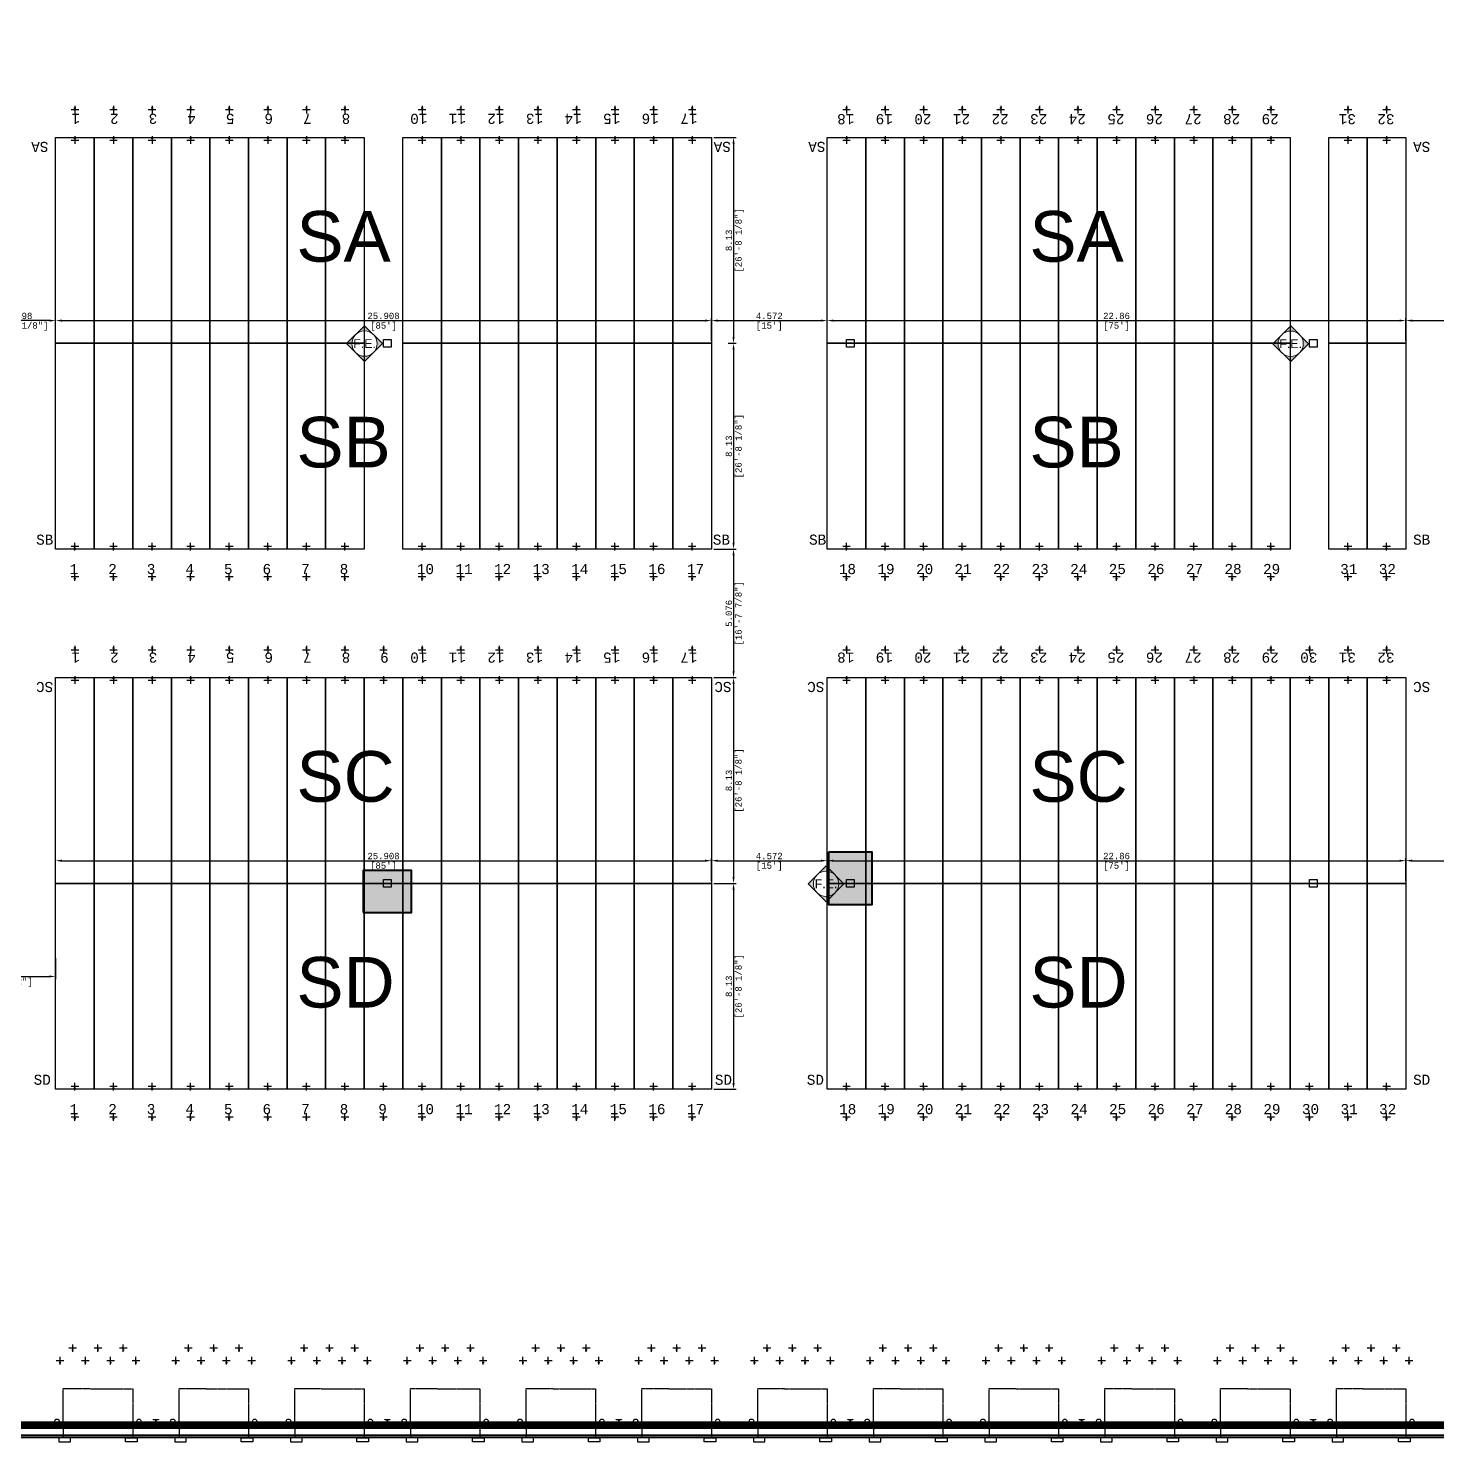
# Model space of a CAD drawing. Header units: inches. Extents: x -233729 to 737493, y -275239 to 196021.
# Drawn here: x 570363 to 626003, y -3026 to 52812 of the extents above; entities that cross this region are included whole.
import ezdxf
from ezdxf.enums import TextEntityAlignment as Align

# ---------------------------------------------------------------- set-up
doc = ezdxf.new("R2010")
doc.units = ezdxf.units.IN
doc.header["$MEASUREMENT"] = 0
doc.linetypes.add('DASHED', pattern=[0.75, 0.5, -0.25])
doc.linetypes.add('DASHED2', pattern=[9.525, 6.35, -3.175])
for name, color, linetype in [('_FL_AREAS', 92, 'Continuous'), ('_FL_NEW WH_WALLS', 1, 'Continuous'), ('Bin location transponder', 250, 'Continuous'), ('WF exist equipment', 6, 'Continuous'), ('WF_numbers', 6, 'Continuous')]:
    doc.layers.add(name, color=color, linetype=linetype)
for name, color, linetype, lineweight in [('PR-BLDG', 18, 'Continuous', 30), ('WF dimensions', 3, 'Continuous', 30), ('WF dimentions', 3, 'Continuous', 30), ('WF transponder', 3, 'Continuous', 30), ('WF_bay', 5, 'Continuous', 30), ('WF_sketch_stock_areas', 30, 'Continuous', 30), ('WF_text', 252, 'Continuous', 30)]:
    doc.layers.add(name, color=color, linetype=linetype, lineweight=lineweight)
doc.styles.add('ARIAL', font='arial.ttf')
doc.styles.add('WF_txt', font='consola.ttf')
doc.styles.add('WF_txt_notes', font='arial.ttf')
doc.dimstyles.new('DIM_50', dxfattribs={"dimscale": 50, "dimtxt": 5, "dimasz": 5, "dimexe": 2, "dimexo": 2, "dimgap": 1.1, "dimtad": 1, "dimtoh": 1, "dimdec": 3, "dimlfac": 0.001, "dimdsep": 46, "dimtxsty": 'WF_txt', "dimcen": 3, "dimclrd": 256, "dimclre": 256, "dimclrt": 7, "dimadec": 1, "dimazin": 0, "dimtfac": 1, "dimtdec": 3, "dimtmove": 0, "dimatfit": 3, "dimfxl": 10, "dimtolj": 1, "dimtzin": 0, "dimlwd": -1, "dimlwe": -1, "dimarcsym": 0})

# ---------------------------------------------------------------- blocks, each defined once
blk = doc.blocks.new('A$Cd2fab3cb')
at = {"layer": 'PR-BLDG', "const_width": 1}
blk.add_lwpolyline([(-568.84, -884.21), (-414.59, 67.22), (0, 0), (-154.28, -951.57), (-568.87, -884.36)], dxfattribs=at)
blk = doc.blocks.new('Safety Ballard')
at = {"color": 0}
blk.add_circle((0, 0), 82.5, dxfattribs=at)
blk = doc.blocks.new('A$C61e42c62')
at = {"layer": '_FL_NEW WH_WALLS'}
for p, q in [((9043.5, 2752.4), (3840.4, 2752.4)), ((5652, 2754.6), (5652, 2737.7)), ((5760, 2754.6), (5760, 2737.7)), ((5832, 2754.6), (5832, 2737.7)), ((5940, 2754.6), (5940, 2737.7)), ((6012, 2754.6), (6012, 2737.7)), ((6120, 2754.6), (6120, 2737.7)), ((6192, 2754.6), (6192, 2737.7)), ((6300, 2754.6), (6300, 2737.7)), ((6372, 2754.6), (6372, 2737.7)), ((6480, 2754.6), (6480, 2737.7)), ((6552, 2754.6), (6552, 2737.7)), ((6660, 2754.6), (6660, 2737.7)), ((6732, 2754.6), (6732, 2737.7)), ((6840, 2754.6), (6840, 2737.7)), ((6912, 2754.6), (6912, 2737.7)), ((7020, 2754.6), (7020, 2737.7)), ((7092, 2754.6), (7092, 2737.7)), ((7200, 2754.6), (7200, 2737.7)), ((7272, 2754.6), (7272, 2737.7)), ((7380, 2754.6), (7380, 2737.7)), ((7452, 2754.6), (7452, 2737.7)), ((7560, 2754.6), (7560, 2737.7)), ((7632, 2754.6), (7632, 2737.7)), ((7740, 2754.6), (7740, 2737.7)), ((9055.5, 2740.4), (3840.4, 2740.4)), ((9058.3, 2737.7), (3840.4, 2737.7))]:
    blk.add_line(p, q, dxfattribs=at)
for points in [[(6162, 4433.9), (6150, 4433.9), (6150, 4445.9), (6162, 4445.9)], [(6882, 4433.9), (6870, 4433.9), (6870, 4445.9), (6882, 4445.9)], [(7602, 4433.9), (7590, 4433.9), (7590, 4445.9), (7602, 4445.9)], [(6162, 3593.9), (6150, 3593.9), (6150, 3605.9), (6162, 3605.9)], [(6882, 3593.9), (6870, 3593.9), (6870, 3605.9), (6882, 3605.9)], [(7602, 3593.9), (7590, 3593.9), (7590, 3605.9), (7602, 3605.9)], [(5652, 2752.4), (5652, 2754.6), (5760, 2754.6), (5760, 2752.4)], [(5832, 2752.4), (5832, 2754.6), (5940, 2754.6), (5940, 2752.4)], [(6012, 2752.4), (6012, 2754.6), (6120, 2754.6), (6120, 2752.4)], [(6192, 2752.4), (6192, 2754.6), (6300, 2754.6), (6300, 2752.4)], [(6372, 2752.4), (6372, 2754.6), (6480, 2754.6), (6480, 2752.4)], [(6552, 2752.4), (6552, 2754.6), (6660, 2754.6), (6660, 2752.4)], [(6732, 2752.4), (6732, 2754.6), (6840, 2754.6), (6840, 2752.4)], [(6912, 2752.4), (6912, 2754.6), (7020, 2754.6), (7020, 2752.4)], [(7092, 2752.4), (7092, 2754.6), (7200, 2754.6), (7200, 2752.4)], [(7272, 2752.4), (7272, 2754.6), (7380, 2754.6), (7380, 2752.4)], [(7452, 2752.4), (7452, 2754.6), (7560, 2754.6), (7560, 2752.4)], [(7632, 2752.4), (7632, 2754.6), (7740, 2754.6), (7740, 2752.4)], [(5663.3, 2731.5), (5663.3, 2737.7), (5645.3, 2737.7), (5645.3, 2731.5)], [(5748.7, 2731.5), (5748.7, 2737.7), (5766.7, 2737.7), (5766.7, 2731.5)], [(5843.3, 2731.5), (5843.3, 2737.7), (5825.3, 2737.7), (5825.3, 2731.5)], [(5928.7, 2731.5), (5928.7, 2737.7), (5946.7, 2737.7), (5946.7, 2731.5)], [(6023.3, 2731.5), (6023.3, 2737.7), (6005.3, 2737.7), (6005.3, 2731.5)], [(6108.7, 2731.5), (6108.7, 2737.7), (6126.7, 2737.7), (6126.7, 2731.5)], [(6203.3, 2731.5), (6203.3, 2737.7), (6185.3, 2737.7), (6185.3, 2731.5)], [(6288.7, 2731.5), (6288.7, 2737.7), (6306.7, 2737.7), (6306.7, 2731.5)], [(6383.3, 2731.5), (6383.3, 2737.7), (6365.3, 2737.7), (6365.3, 2731.5)], [(6468.7, 2731.5), (6468.7, 2737.7), (6486.7, 2737.7), (6486.7, 2731.5)], [(6563.3, 2731.5), (6563.3, 2737.7), (6545.3, 2737.7), (6545.3, 2731.5)], [(6648.7, 2731.5), (6648.7, 2737.7), (6666.7, 2737.7), (6666.7, 2731.5)], [(6743.3, 2731.5), (6743.3, 2737.7), (6725.3, 2737.7), (6725.3, 2731.5)], [(6828.7, 2731.5), (6828.7, 2737.7), (6846.7, 2737.7), (6846.7, 2731.5)], [(6923.3, 2731.5), (6923.3, 2737.7), (6905.3, 2737.7), (6905.3, 2731.5)], [(7008.7, 2731.5), (7008.7, 2737.7), (7026.7, 2737.7), (7026.7, 2731.5)], [(7103.3, 2731.5), (7103.3, 2737.7), (7085.3, 2737.7), (7085.3, 2731.5)], [(7188.7, 2731.5), (7188.7, 2737.7), (7206.7, 2737.7), (7206.7, 2731.5)], [(7283.3, 2731.5), (7283.3, 2737.7), (7265.3, 2737.7), (7265.3, 2731.5)], [(7368.7, 2731.5), (7368.7, 2737.7), (7386.7, 2737.7), (7386.7, 2731.5)], [(7463.3, 2731.5), (7463.3, 2737.7), (7445.3, 2737.7), (7445.3, 2731.5)], [(7548.7, 2731.5), (7548.7, 2737.7), (7566.7, 2737.7), (7566.7, 2731.5)], [(7643.3, 2731.5), (7643.3, 2737.7), (7625.3, 2737.7), (7625.3, 2731.5)], [(7728.7, 2731.5), (7728.7, 2737.7), (7746.7, 2737.7), (7746.7, 2731.5)]]:
    blk.add_lwpolyline(points, close=True, dxfattribs=at)
at = {"layer": '_FL_NEW WH_WALLS', "linetype": 'DASHED2', "ltscale": 0.08, "flags": 128}
for points in [[(5652, 2754.6), (5652, 2814.1), (5760, 2814), (5760, 2754.6)], [(5832, 2754.6), (5832, 2814.1), (5940, 2814), (5940, 2754.6)], [(6012, 2754.6), (6012, 2814.1), (6120, 2814), (6120, 2754.6)], [(6192, 2754.6), (6192, 2814.1), (6300, 2814), (6300, 2754.6)], [(6372, 2754.6), (6372, 2814.1), (6480, 2814), (6480, 2754.6)], [(6552, 2754.6), (6552, 2814.1), (6660, 2814), (6660, 2754.6)], [(6732, 2754.6), (6732, 2814.1), (6840, 2814), (6840, 2754.6)], [(6912, 2754.6), (6912, 2814.1), (7020, 2814), (7020, 2754.6)], [(7092, 2754.6), (7092, 2814.1), (7200, 2814), (7200, 2754.6)], [(7272, 2754.6), (7272, 2814.1), (7380, 2814), (7380, 2754.6)], [(7452, 2754.6), (7452, 2814.1), (7560, 2814), (7560, 2754.6)], [(7632, 2754.6), (7632, 2814.1), (7740, 2814), (7740, 2754.6)]]:
    blk.add_lwpolyline(points, dxfattribs=at)
at = {"layer": '_FL_NEW WH_WALLS'}
for points in [[(5796, 2766.1), (5800, 2766.1), (5800, 2765.5), (5796.9, 2765.5, 0.414214), (5796.2, 2764.8), (5796.2, 2755.3, 0.414214), (5796.9, 2754.6), (5800, 2754.6), (5800, 2753.9), (5792, 2753.9), (5792, 2754.6), (5795.1, 2754.6, 0.414214), (5795.8, 2755.3), (5795.8, 2764.8, 0.414214), (5795.1, 2765.5), (5792, 2765.5), (5792, 2766.1), (5796, 2766.1)], [(6156, 2766.1), (6160, 2766.1), (6160, 2765.5), (6156.9, 2765.5, 0.414214), (6156.2, 2764.8), (6156.2, 2755.3, 0.414214), (6156.9, 2754.6), (6160, 2754.6), (6160, 2753.9), (6152, 2753.9), (6152, 2754.6), (6155.1, 2754.6, 0.414214), (6155.8, 2755.3), (6155.8, 2764.8, 0.414214), (6155.1, 2765.5), (6152, 2765.5), (6152, 2766.1), (6156, 2766.1)], [(6516, 2766.1), (6520, 2766.1), (6520, 2765.5), (6516.9, 2765.5, 0.414214), (6516.2, 2764.8), (6516.2, 2755.3, 0.414214), (6516.9, 2754.6), (6520, 2754.6), (6520, 2753.9), (6512, 2753.9), (6512, 2754.6), (6515.1, 2754.6, 0.414214), (6515.8, 2755.3), (6515.8, 2764.8, 0.414214), (6515.1, 2765.5), (6512, 2765.5), (6512, 2766.1), (6516, 2766.1)], [(6876, 2766.1), (6880, 2766.1), (6880, 2765.5), (6876.9, 2765.5, 0.414214), (6876.2, 2764.8), (6876.2, 2755.3, 0.414214), (6876.9, 2754.6), (6880, 2754.6), (6880, 2753.9), (6872, 2753.9), (6872, 2754.6), (6875.1, 2754.6, 0.414214), (6875.8, 2755.3), (6875.8, 2764.8, 0.414214), (6875.1, 2765.5), (6872, 2765.5), (6872, 2766.1), (6876, 2766.1)], [(7236, 2766.1), (7240, 2766.1), (7240, 2765.5), (7236.9, 2765.5, 0.414214), (7236.2, 2764.8), (7236.2, 2755.3, 0.414214), (7236.9, 2754.6), (7240, 2754.6), (7240, 2753.9), (7232, 2753.9), (7232, 2754.6), (7235.1, 2754.6, 0.414214), (7235.8, 2755.3), (7235.8, 2764.8, 0.414214), (7235.1, 2765.5), (7232, 2765.5), (7232, 2766.1), (7236, 2766.1)], [(7596, 2766.1), (7600, 2766.1), (7600, 2765.5), (7596.9, 2765.5, 0.414214), (7596.2, 2764.8), (7596.2, 2755.3, 0.414214), (7596.9, 2754.6), (7600, 2754.6), (7600, 2753.9), (7592, 2753.9), (7592, 2754.6), (7595.1, 2754.6, 0.414214), (7595.8, 2755.3), (7595.8, 2764.8, 0.414214), (7595.1, 2765.5), (7592, 2765.5), (7592, 2766.1), (7596, 2766.1)]]:
    blk.add_lwpolyline(points, format="xyb", dxfattribs=at)
at = {"layer": '_FL_NEW WH_WALLS', "xscale": 0.0393719999990367, "yscale": 0.0393719999990367, "zscale": 0.0393719999990367, "rotation": 269.8954760494097}
for p in [(5642.3, 2763.6), (5769.7, 2763.4), (5822.3, 2763.6), (5949.7, 2763.4), (6002.3, 2763.6), (6129.7, 2763.4), (6182.3, 2763.6), (6309.7, 2763.4), (6362.3, 2763.6), (6489.7, 2763.4), (6542.3, 2763.6), (6669.7, 2763.4), (6722.3, 2763.6), (6849.7, 2763.4), (6902.3, 2763.6), (7029.7, 2763.4), (7082.3, 2763.6), (7209.7, 2763.4), (7262.3, 2763.6), (7389.7, 2763.4), (7442.3, 2763.6), (7569.7, 2763.4), (7622.3, 2763.6), (7749.7, 2763.4)]:
    blk.add_blockref('Safety Ballard', p, dxfattribs=at)
blk = doc.blocks.new('Bin location transponder')
at = {"layer": 'Bin location transponder', "color": 3, "lineweight": 30}
for p, q in [((-600, 0), (600, 0)), ((-150, 300), (150, 300)), ((0, 600), (0, -600))]:
    blk.add_line(p, q, dxfattribs=at)
blk = doc.blocks.new('WF load-unload transponder setup')
at = {"layer": 'WF transponder', "xscale": 0.25, "yscale": 0.25, "zscale": 0.25, "rotation": 180}
for p in [(500, 500), (1500, 500), (2500, 500), (0, 0), (1000, 0), (2000, 0), (3000, 0)]:
    blk.add_blockref('Bin location transponder', p, dxfattribs=at)
blk = doc.blocks.new('*D522')
at = {"layer": 'WF dimensions', "transparency": 16777216}
for p, q in [((566884, 16082), (566884, 15254)), ((571443, 16082), (571443, 15254)), ((567134, 15354), (571193, 15354))]:
    blk.add_line(p, q, dxfattribs=at)
for points in [[(567134, 15396), (567134, 15313), (566884, 15354)], [(571193, 15396), (571193, 15313), (571443, 15354)]]:
    blk.add_solid(points, dxfattribs=at)
at = {"layer": 'WF dimensions', "color": 7, "transparency": 16777216, "char_height": 250, "attachment_point": 5, "style": 'WF_txt'}
for s, insert in [('\\A1;4.559', (569164, 15538)), ('\\A1;[14\'-11 1/2"]', (569164, 15122))]:
    blk.add_mtext(s, dxfattribs=dict(at, insert=insert))
blk = doc.blocks.new('WF staging bay')
at = {"layer": 'WF_bay'}
blk.add_lwpolyline([(0, 8130), (1524, 8130), (1524, 0), (0, 0)], close=True, dxfattribs=at)
at = {"layer": 'WF transponder', "xscale": 0.25, "yscale": 0.25, "zscale": 0.25, "rotation": 180.0000000062352}
for p in [(762, 100), (762, -1100)]:
    blk.add_blockref('Bin location transponder', p, dxfattribs=at)
blk = doc.blocks.new('*D482')
at = {"layer": 'WF dimentions', "transparency": 16777216}
for p, q in [((597451, 48498), (598325, 48498)), ((598225, 48248), (598225, 40618)), ((598006, 40368), (598325, 40368))]:
    blk.add_line(p, q, dxfattribs=at)
for points in [[(598183, 48248), (598267, 48248), (598225, 48498)], [(598183, 40618), (598267, 40618), (598225, 40368)]]:
    blk.add_solid(points, dxfattribs=at)
at = {"layer": 'WF dimentions', "color": 7, "transparency": 16777216, "char_height": 250, "attachment_point": 5, "rotation": 90, "style": 'WF_txt'}
for s, insert in [('\\A1;[26\'-8 1/8"]', (598458, 44433)), ('\\A1;8.13', (598042, 44433))]:
    blk.add_mtext(s, dxfattribs=dict(at, insert=insert))
blk = doc.blocks.new('*D483')
at = {"layer": 'WF dimentions', "transparency": 16777216}
for p, q in [((598006, 40368), (598325, 40368)), ((598225, 40118), (598225, 32488)), ((597451, 32238), (598325, 32238))]:
    blk.add_line(p, q, dxfattribs=at)
for points in [[(598183, 40118), (598267, 40118), (598225, 40368)], [(598183, 32488), (598267, 32488), (598225, 32238)]]:
    blk.add_solid(points, dxfattribs=at)
at = {"layer": 'WF dimentions', "color": 7, "transparency": 16777216, "char_height": 250, "attachment_point": 5, "rotation": 90, "style": 'WF_txt'}
for s, insert in [('\\A1;[26\'-8 1/8"]', (598458, 36303)), ('\\A1;8.13', (598042, 36303))]:
    blk.add_mtext(s, dxfattribs=dict(at, insert=insert))
blk = doc.blocks.new('*D526')
at = {"layer": 'WF dimentions', "transparency": 16777216}
for p, q in [((624783, 40468), (624783, 41364)), ((629355, 40468), (629355, 41364)), ((625033, 41264), (629105, 41264))]:
    blk.add_line(p, q, dxfattribs=at)
for points in [[(625033, 41306), (625033, 41222), (624783, 41264)], [(629105, 41306), (629105, 41222), (629355, 41264)]]:
    blk.add_solid(points, dxfattribs=at)
at = {"layer": 'WF dimentions', "color": 7, "transparency": 16777216, "char_height": 250, "attachment_point": 5, "style": 'WF_txt'}
for s, insert in [('\\A1;4.572', (627069, 41447)), ("\\A1;[15']", (627069, 41031))]:
    blk.add_mtext(s, dxfattribs=dict(at, insert=insert))
blk = doc.blocks.new('*D527')
at = {"layer": 'WF dimentions', "transparency": 16777216}
for p, q in [((601923, 40468), (601923, 41364)), ((624783, 40468), (624783, 41364)), ((602173, 41264), (624533, 41264))]:
    blk.add_line(p, q, dxfattribs=at)
for points in [[(602173, 41306), (602173, 41222), (601923, 41264)], [(624533, 41306), (624533, 41222), (624783, 41264)]]:
    blk.add_solid(points, dxfattribs=at)
at = {"layer": 'WF dimentions', "color": 7, "transparency": 16777216, "char_height": 250, "attachment_point": 5, "style": 'WF_txt'}
for s, insert in [('\\A1;22.86', (613353, 41447)), ("\\A1;[75']", (613353, 41031))]:
    blk.add_mtext(s, dxfattribs=dict(at, insert=insert))
blk = doc.blocks.new('*D528')
at = {"layer": 'WF dimentions', "transparency": 16777216}
for p, q in [((571443, 40468), (571443, 41364)), ((597351, 40468), (597351, 41364)), ((571693, 41264), (597101, 41264))]:
    blk.add_line(p, q, dxfattribs=at)
for points in [[(571693, 41306), (571693, 41222), (571443, 41264)], [(597101, 41306), (597101, 41222), (597351, 41264)]]:
    blk.add_solid(points, dxfattribs=at)
at = {"layer": 'WF dimentions', "color": 7, "transparency": 16777216, "char_height": 250, "attachment_point": 5, "style": 'WF_txt'}
for s, insert in [('\\A1;25.908', (584397, 41447)), ("\\A1;[85']", (584397, 41031))]:
    blk.add_mtext(s, dxfattribs=dict(at, insert=insert))
blk = doc.blocks.new('*D529')
at = {"layer": 'WF dimentions', "transparency": 16777216}
for p, q in [((597351, 40468), (597351, 41364)), ((601923, 40468), (601923, 41364)), ((597601, 41264), (601673, 41264))]:
    blk.add_line(p, q, dxfattribs=at)
for points in [[(597601, 41306), (597601, 41222), (597351, 41264)], [(601673, 41306), (601673, 41222), (601923, 41264)]]:
    blk.add_solid(points, dxfattribs=at)
at = {"layer": 'WF dimentions', "color": 7, "transparency": 16777216, "char_height": 250, "attachment_point": 5, "style": 'WF_txt'}
for s, insert in [('\\A1;4.572', (599637, 41447)), ("\\A1;[15']", (599637, 41031))]:
    blk.add_mtext(s, dxfattribs=dict(at, insert=insert))
blk = doc.blocks.new('*D530')
at = {"layer": 'WF dimentions', "transparency": 16777216}
for p, q in [((597451, 32238), (598325, 32238)), ((598225, 31988), (598225, 27412)), ((597451, 27162), (598325, 27162))]:
    blk.add_line(p, q, dxfattribs=at)
for points in [[(598183, 31988), (598267, 31988), (598225, 32238)], [(598183, 27412), (598267, 27412), (598225, 27162)]]:
    blk.add_solid(points, dxfattribs=at)
at = {"layer": 'WF dimentions', "color": 7, "transparency": 16777216, "char_height": 250, "attachment_point": 5, "rotation": 90, "style": 'WF_txt'}
for s, insert in [('\\A1;[16\'-7 7/8"]', (598458, 29700)), ('\\A1;5.076', (598042, 29700))]:
    blk.add_mtext(s, dxfattribs=dict(at, insert=insert))
blk = doc.blocks.new('*D531')
at = {"layer": 'WF dimentions', "transparency": 16777216}
for p, q in [((597451, 27162), (598325, 27162)), ((598225, 26912), (598225, 19282)), ((597451, 19032), (598325, 19032))]:
    blk.add_line(p, q, dxfattribs=at)
for points in [[(598183, 26912), (598267, 26912), (598225, 27162)], [(598183, 19282), (598267, 19282), (598225, 19032)]]:
    blk.add_solid(points, dxfattribs=at)
at = {"layer": 'WF dimentions', "color": 7, "transparency": 16777216, "char_height": 250, "attachment_point": 5, "rotation": 90, "style": 'WF_txt'}
for s, insert in [('\\A1;[26\'-8 1/8"]', (598458, 23097)), ('\\A1;8.13', (598042, 23097))]:
    blk.add_mtext(s, dxfattribs=dict(at, insert=insert))
blk = doc.blocks.new('*D532')
at = {"layer": 'WF dimentions', "transparency": 16777216}
for p, q in [((597451, 19032), (598325, 19032)), ((598225, 18782), (598225, 11152)), ((597451, 10902), (598325, 10902))]:
    blk.add_line(p, q, dxfattribs=at)
for points in [[(598183, 18782), (598267, 18782), (598225, 19032)], [(598183, 11152), (598267, 11152), (598225, 10902)]]:
    blk.add_solid(points, dxfattribs=at)
at = {"layer": 'WF dimentions', "color": 7, "transparency": 16777216, "char_height": 250, "attachment_point": 5, "rotation": 90, "style": 'WF_txt'}
for s, insert in [('\\A1;[26\'-8 1/8"]', (598458, 14967)), ('\\A1;8.13', (598042, 14967))]:
    blk.add_mtext(s, dxfattribs=dict(at, insert=insert))
blk = doc.blocks.new('*D484')
at = {"layer": 'WF dimentions', "transparency": 16777216}
for p, q in [((624783, 19132), (624783, 20028)), ((625033, 19928), (629105, 19928)), ((629355, 19132), (629355, 20028))]:
    blk.add_line(p, q, dxfattribs=at)
for points in [[(625033, 19970), (625033, 19886), (624783, 19928)], [(629105, 19970), (629105, 19886), (629355, 19928)]]:
    blk.add_solid(points, dxfattribs=at)
at = {"layer": 'WF dimentions', "color": 7, "transparency": 16777216, "char_height": 250, "attachment_point": 5, "style": 'WF_txt'}
for s, insert in [('\\A1;4.572', (627069, 20111)), ("\\A1;[15']", (627069, 19695))]:
    blk.add_mtext(s, dxfattribs=dict(at, insert=insert))
blk = doc.blocks.new('*D486')
at = {"layer": 'WF dimentions', "transparency": 16777216}
for p, q in [((601923, 19132), (601923, 20028)), ((602173, 19928), (624533, 19928)), ((624783, 19132), (624783, 20028))]:
    blk.add_line(p, q, dxfattribs=at)
for points in [[(602173, 19970), (602173, 19886), (601923, 19928)], [(624533, 19970), (624533, 19886), (624783, 19928)]]:
    blk.add_solid(points, dxfattribs=at)
at = {"layer": 'WF dimentions', "color": 7, "transparency": 16777216, "char_height": 250, "attachment_point": 5, "style": 'WF_txt'}
for s, insert in [('\\A1;22.86', (613353, 20111)), ("\\A1;[75']", (613353, 19695))]:
    blk.add_mtext(s, dxfattribs=dict(at, insert=insert))
blk = doc.blocks.new('*D487')
at = {"layer": 'WF dimentions', "transparency": 16777216}
for p, q in [((571443, 19132), (571443, 20028)), ((571693, 19928), (597101, 19928)), ((597351, 19132), (597351, 20028))]:
    blk.add_line(p, q, dxfattribs=at)
for points in [[(571693, 19970), (571693, 19886), (571443, 19928)], [(597101, 19970), (597101, 19886), (597351, 19928)]]:
    blk.add_solid(points, dxfattribs=at)
at = {"layer": 'WF dimentions', "color": 7, "transparency": 16777216, "char_height": 250, "attachment_point": 5, "style": 'WF_txt'}
for s, insert in [('\\A1;25.908', (584397, 20111)), ("\\A1;[85']", (584397, 19695))]:
    blk.add_mtext(s, dxfattribs=dict(at, insert=insert))
blk = doc.blocks.new('*D488')
at = {"layer": 'WF dimentions', "transparency": 16777216}
for p, q in [((597351, 19132), (597351, 20028)), ((597601, 19928), (601673, 19928)), ((601923, 19132), (601923, 20028))]:
    blk.add_line(p, q, dxfattribs=at)
for points in [[(597601, 19970), (597601, 19886), (597351, 19928)], [(601673, 19970), (601673, 19886), (601923, 19928)]]:
    blk.add_solid(points, dxfattribs=at)
at = {"layer": 'WF dimentions', "color": 7, "transparency": 16777216, "char_height": 250, "attachment_point": 5, "style": 'WF_txt'}
for s, insert in [('\\A1;4.572', (599637, 20111)), ("\\A1;[15']", (599637, 19695))]:
    blk.add_mtext(s, dxfattribs=dict(at, insert=insert))
blk = doc.blocks.new('*D533')
at = {"layer": 'WF dimentions', "transparency": 16777216}
for p, q in [((568546, 40468), (568546, 41364)), ((571443, 40468), (571443, 41364)), ((571193, 41264), (568796, 41264))]:
    blk.add_line(p, q, dxfattribs=at)
for points in [[(568796, 41306), (568796, 41222), (568546, 41264)], [(571193, 41306), (571193, 41222), (571443, 41264)]]:
    blk.add_solid(points, dxfattribs=at)
at = {"layer": 'WF dimentions', "color": 7, "transparency": 16777216, "char_height": 250, "attachment_point": 5, "style": 'WF_txt'}
for s, insert in [('\\A1;2.898', (569995, 41447)), ('\\A1;[9\'-6 1/8"]', (569995, 41031))]:
    blk.add_mtext(s, dxfattribs=dict(at, insert=insert))
blk = doc.blocks.new('F.E.')
at = {"layer": 'WF dimensions', "transparency": 33554687}
h = blk.add_hatch(color=7, dxfattribs=at)
h.dxf.hatch_style = 1
h.paths.add_polyline_path([(1153007, 1003176), (1152654, 1003529, -0.198912), (1152800, 1003176, -0.198912), (1152654, 1002822)])
h.paths.add_polyline_path([(1152300, 1003883), (1151947, 1003529, -0.414214), (1152654, 1003529)])
h.paths.add_polyline_path([(1151800, 1003176, -0.198912), (1151947, 1003529), (1151593, 1003176), (1151947, 1002822, -0.198912)])
h.paths.add_polyline_path([(1152654, 1002822, -0.414214), (1151947, 1002822), (1152300, 1002468)])
at = {"layer": 'WF dimensions', "color": 7, "lineweight": 5}
blk.add_lwpolyline([(1152300, 1002468), (1153007, 1003176), (1152300, 1003883), (1151593, 1003176)], close=True, dxfattribs=at)
blk.add_circle((1152300, 1003176), 500, dxfattribs=at)
at = {"layer": 'WF dimensions', "color": 7, "style": 'ARIAL'}
blk.add_text('F.E.', height=350, dxfattribs=at).set_placement((1152300, 1003176), align=Align.MIDDLE_CENTER)

msp = doc.modelspace()

# ---------------------------------------------------------------- hatches: boundary and pattern name
at = {"layer": 'WF exist equipment', "transparency": 33554559}
h = msp.add_hatch(dxfattribs=at)
h.set_pattern_fill('ANSI31', color=256, angle=-80.834269102)
h.set_pattern_definition([(45, (-745419.79223, -853576.68862), (-0.088388347648, 0.088388347648), [])])
h.paths.add_polyline_path([(601985.7374, 20279.60105), (603685.7374, 20279.60105), (603685.7374, 18179.60105), (601985.7374, 18179.60105)])
h = msp.add_hatch(dxfattribs=at)
h.set_pattern_fill('ANSI31', color=256, angle=-80.834269102)
h.set_pattern_definition([(45, (-595739.16175, -951985.56904), (-0.088388347648, 0.088388347648), [])])
h.paths.add_polyline_path([(583597.7374, 17884.40105), (585497.7374, 17884.40105), (585497.7374, 19534.40105), (583597.7374, 19534.40105)])

# ---------------------------------------------------------------- linework, layer by layer
at = {"layer": '_FL_AREAS', "elevation": -162219.4368}
msp.add_lwpolyline([(364480.62469, -2754.06185), (658427.72924, -2754.06185), (658427.72924, 126712.79719), (364480.62469, 126712.79719)], close=True, dxfattribs=at)
at = {"layer": 'WF exist equipment', "lineweight": 40, "elevation": -162219.4368}
for points in [[(601985.7374, 20279.60105), (603685.7374, 20279.60105), (603685.7374, 18179.60105), (601985.7374, 18179.60105)], [(583597.7374, 17884.40105), (585497.7374, 17884.40105), (585497.7374, 19534.40105), (583597.7374, 19534.40105)]]:
    msp.add_lwpolyline(points, close=True, dxfattribs=at)

# ---------------------------------------------------------------- block references
at = {"layer": '_FL_NEW WH_WALLS', "color": 0, "xscale": 304.799999999516, "yscale": 304.799999999516, "zscale": 304.799999999516, "rotation": 279.2093042914935}
msp.add_blockref('A$Cd2fab3cb', (657699.67072, -2373.84916, -162219.4368), dxfattribs=at)
at = {"layer": '_FL_NEW WH_WALLS', "color": 0, "xscale": 25.39999999990112, "yscale": 25.39999999990112, "zscale": 25.39999999990112}
msp.add_blockref('A$C61e42c62', (428185.33739, -72406.61113, -162219.4368), dxfattribs=at)
at = {"layer": 'WF dimensions'}
for p in [(-568653.15397, -962821.069), (-532066.75367, -962825.42414, 162219.4368), (-550420.83239, -984159.55425, 162219.4368)]:
    msp.add_blockref('F.E.', p, dxfattribs=at)
at = {"layer": 'WF_sketch_stock_areas'}
for p, rotation in [((572967.37975, 48498.00105), 179.9999999996004), ((574491.37975, 48498.00105), 179.9999999996004), ((576015.37975, 48498.00105), 179.9999999996004), ((577539.37975, 48498.00105), 179.9999999996004), ((579063.37975, 48498.00105), 179.9999999996004), ((580587.37974, 48498.00105), 179.9999999996004), ((582111.37974, 48498.00105), 179.9999999996004), ((583635.37974, 48498.00105), 179.9999999996004), ((586683.37974, 48498.00105), 179.9999999996004), ((588207.37974, 48498.00105), 179.9999999996004), ((589731.37974, 48498.00105), 179.9999999996004), ((591255.37974, 48498.00105), 179.9999999996004), ((592779.37974, 48498.00105), 179.9999999996004), ((594303.37974, 48498.00105), 179.9999999996004), ((595827.37974, 48498.00105), 179.9999999996004), ((597351.37974, 48498.00105), 179.9999999998077), ((603447.37974, 48498.00105), 179.9999999998077), ((604971.37974, 48498.00105), 179.9999999998077), ((606495.37974, 48498.00105), 179.9999999998077), ((608019.37974, 48498.00105), 179.9999999998077), ((609543.37974, 48498.00105), 179.9999999998077), ((611067.37974, 48498.00105), 179.9999999998077), ((612591.37974, 48498.00105), 179.9999999998077), ((614115.37974, 48498.00105), 179.9999999998077), ((615639.37973, 48498.00105), 179.9999999998077), ((617163.37973, 48498.00105), 179.9999999998077), ((618687.37973, 48498.00105), 179.9999999998077), ((620211.37973, 48498.00105), 179.9999999998077), ((623259.37973, 48498.00105), 179.9999999998077), ((624783.37973, 48498.00105), 179.9999999998077), ((572967.37975, 27162.00105), 179.9999999998456), ((574491.37975, 27162.00105), 179.9999999998456), ((576015.37975, 27162.00105), 179.9999999998456), ((577539.37975, 27162.00105), 179.9999999998456), ((579063.37975, 27162.00105), 179.9999999998456), ((580587.37975, 27162.00105), 179.9999999998456), ((582111.37974, 27162.00105), 179.9999999998456), ((583635.37974, 27162.00105), 179.9999999998456), ((585159.37974, 27162.00105), 179.9999999998456), ((586683.37974, 27162.00105), 179.9999999998456), ((588207.37974, 27162.00105), 179.9999999998456), ((589731.37974, 27162.00105), 179.9999999998456), ((591255.37974, 27162.00105), 179.9999999998456), ((592779.37974, 27162.00105), 179.9999999998456), ((594303.37974, 27162.00105), 179.9999999998456), ((595827.37974, 27162.00105), 179.9999999998456), ((597351.37974, 27162.00105), 180.00000000052), ((603447.37974, 27162.00105), 180.00000000052), ((604971.37974, 27162.00105), 180.00000000052), ((606495.37974, 27162.00105), 180.00000000052), ((608019.37974, 27162.00105), 180.00000000052), ((609543.37974, 27162.00105), 180.00000000052), ((611067.37974, 27162.00105), 180.00000000052), ((612591.37974, 27162.00105), 180.00000000052), ((614115.37974, 27162.00105), 180.00000000052), ((615639.37974, 27162.00105), 180.00000000052), ((617163.37974, 27162.00105), 180.00000000052), ((618687.37973, 27162.00105), 180.00000000052), ((620211.37973, 27162.00105), 180.00000000052), ((621735.37973, 27162.00105), 180.00000000052), ((623259.37973, 27162.00105), 180.00000000052), ((624783.37973, 27162.00105), 180.00000000052)]:
    msp.add_blockref('WF staging bay', p, dxfattribs=dict(at, rotation=rotation))
for name, p in [('WF staging bay', (571443.37975, 32238.00105)), ('WF staging bay', (572967.37975, 32238.00105)), ('WF staging bay', (574491.37975, 32238.00105)), ('WF staging bay', (576015.37975, 32238.00105)), ('WF staging bay', (577539.37975, 32238.00105)), ('WF staging bay', (579063.37974, 32238.00105)), ('WF staging bay', (580587.37974, 32238.00105)), ('WF staging bay', (582111.37974, 32238.00105)), ('WF staging bay', (585159.37974, 32238.00105)), ('WF staging bay', (586683.37974, 32238.00105)), ('WF staging bay', (588207.37974, 32238.00105)), ('WF staging bay', (589731.37974, 32238.00105)), ('WF staging bay', (591255.37974, 32238.00105)), ('WF staging bay', (592779.37974, 32238.00105)), ('WF staging bay', (594303.37974, 32238.00105)), ('WF staging bay', (595827.37974, 32238.00105)), ('WF staging bay', (601923.37974, 32238.00105)), ('WF staging bay', (603447.37974, 32238.00105)), ('WF staging bay', (604971.37974, 32238.00105)), ('WF staging bay', (606495.37974, 32238.00105)), ('WF staging bay', (608019.37974, 32238.00105)), ('WF staging bay', (609543.37974, 32238.00105)), ('WF staging bay', (611067.37974, 32238.00105)), ('WF staging bay', (612591.37974, 32238.00105)), ('WF staging bay', (614115.37974, 32238.00105)), ('WF staging bay', (615639.37973, 32238.00105)), ('WF staging bay', (617163.37973, 32238.00105)), ('WF staging bay', (618687.37973, 32238.00105)), ('WF staging bay', (621735.37973, 32238.00105)), ('WF staging bay', (623259.37973, 32238.00105)), ('WF staging bay', (571443.37975, 10902.00105)), ('WF staging bay', (572967.37975, 10902.00105)), ('WF staging bay', (574491.37975, 10902.00105)), ('WF staging bay', (576015.37975, 10902.00105)), ('WF staging bay', (577539.37975, 10902.00105)), ('WF staging bay', (579063.37975, 10902.00105)), ('WF staging bay', (580587.37975, 10902.00105)), ('WF staging bay', (582111.37974, 10902.00105)), ('WF staging bay', (583635.37974, 10902.00105)), ('WF staging bay', (585159.37974, 10902.00105)), ('WF staging bay', (586683.37974, 10902.00105)), ('WF staging bay', (588207.37974, 10902.00105)), ('WF staging bay', (589731.37974, 10902.00105)), ('WF staging bay', (591255.37974, 10902.00105)), ('WF staging bay', (592779.37974, 10902.00105)), ('WF staging bay', (594303.37974, 10902.00105)), ('WF staging bay', (595827.37974, 10902.00105)), ('WF staging bay', (601923.37974, 10902.00105)), ('WF staging bay', (603447.37974, 10902.00105)), ('WF staging bay', (604971.37974, 10902.00105)), ('WF staging bay', (606495.37974, 10902.00105)), ('WF staging bay', (608019.37974, 10902.00105)), ('WF staging bay', (609543.37974, 10902.00105)), ('WF staging bay', (611067.37974, 10902.00105)), ('WF staging bay', (612591.37974, 10902.00105)), ('WF staging bay', (614115.37974, 10902.00105)), ('WF staging bay', (615639.37974, 10902.00105)), ('WF staging bay', (617163.37973, 10902.00105)), ('WF staging bay', (618687.37973, 10902.00105)), ('WF staging bay', (620211.37973, 10902.00105)), ('WF staging bay', (621735.37973, 10902.00105)), ('WF staging bay', (623259.37973, 10902.00105)), ('WF load-unload transponder setup', (571617.73736, 171.86255, -162219.4368)), ('WF load-unload transponder setup', (576189.7374, 171.86255, -162219.4368)), ('WF load-unload transponder setup', (580761.7374, 171.86255, -162219.4368)), ('WF load-unload transponder setup', (585333.73736, 171.86255, -162219.4368)), ('WF load-unload transponder setup', (589905.73736, 171.86255, -162219.4368)), ('WF load-unload transponder setup', (594477.7374, 171.86255, -162219.4368)), ('WF load-unload transponder setup', (599049.7374, 171.86255, -162219.4368)), ('WF load-unload transponder setup', (603621.73736, 171.86255, -162219.4368)), ('WF load-unload transponder setup', (608193.73736, 171.86255, -162219.4368)), ('WF load-unload transponder setup', (612765.7374, 171.86255, -162219.4368)), ('WF load-unload transponder setup', (617337.7374, 171.86255, -162219.4368)), ('WF load-unload transponder setup', (621909.73736, 171.86255, -162219.4368))]:
    msp.add_blockref(name, p, dxfattribs=at)

# ---------------------------------------------------------------- texts
at = {"layer": 'WF_numbers', "linetype": 'DASHED', "char_height": 400, "style": 'WF_txt'}
for s, insert, attachment_point, rotation in [('1', (572412.69919, 49035.30393), 1, 180), ('2', (573936.69919, 49035.30393), 1, 180), ('3', (575460.69919, 49035.30393), 1, 180), ('4', (576984.69919, 49035.30393), 1, 180), ('5', (578508.69919, 49035.30393), 1, 180), ('6', (580032.69919, 49035.30393), 1, 180), ('7', (581556.69919, 49035.30393), 1, 180), ('8', (583080.69919, 49035.30393), 1, 180), ('10', (586128.69919, 49035.30393), 1, 180), ('11', (587652.69919, 49035.30393), 1, 180), ('12', (589176.69919, 49035.30393), 1, 180), ('13', (590700.69918, 49035.30393), 1, 180), ('14', (592224.69918, 49035.30393), 1, 180), ('15', (593748.69918, 49035.30393), 1, 180), ('16', (595272.69918, 49035.30393), 1, 180), ('17', (596796.69917, 49035.30393), 1, 180), ('18', (602994.35535, 49020.07097), 1, 180), ('19', (604518.35535, 49020.07097), 1, 180), ('20', (606042.35535, 49020.07097), 1, 180), ('21', (607571.7454, 49020.07097), 1, 180), ('22', (609095.7454, 49020.07097), 1, 180), ('23', (610619.7454, 49020.07097), 1, 180), ('24', (612143.7454, 49020.07097), 1, 180), ('25', (613667.7454, 49020.07097), 1, 180), ('26', (615191.74539, 49020.07097), 1, 180), ('27', (616715.74539, 49020.07097), 1, 180), ('28', (618239.74539, 49020.07097), 1, 180), ('29', (619763.74539, 49020.07097), 1, 180), ('31', (622811.74539, 49020.07097), 1, 180), ('32', (624335.74539, 49020.07097), 1, 180), ('SA', (571157.43824, 47925.53004, -162219.4368), 1, 180), ('SA', (598117.13752, 47925.53004, -162219.4368), 1, 180), ('SA', (601175.96648, 47925.53004, -162219.4368), 3, 179.999999999), ('SA', (625069.32124, 47925.53004, -162219.4368), 3, 179.999999999), ('1', (572412.69919, 27749.92682), 1, 180), ('2', (573936.69919, 27749.92682), 1, 180), ('3', (575460.69919, 27749.92682), 1, 180), ('4', (576984.69919, 27749.92682), 1, 180), ('5', (578508.69919, 27749.92682), 1, 180), ('6', (580032.69919, 27749.92682), 1, 180), ('7', (581556.69919, 27749.92682), 1, 180), ('8', (583080.69919, 27749.92682), 1, 180), ('9', (584604.69919, 27749.92682), 1, 180), ('10', (586128.69919, 27749.92682), 1, 180), ('11', (587652.69919, 27749.92682), 1, 180), ('12', (589176.69919, 27749.92682), 1, 180), ('13', (590700.69918, 27749.92682), 1, 180), ('14', (592224.69918, 27749.92682), 1, 180), ('15', (593748.69918, 27749.92682), 1, 180), ('16', (595272.69918, 27749.92682), 1, 180), ('17', (596796.69917, 27749.92682), 1, 180), ('18', (602994.35535, 27749.92682), 1, 180), ('19', (604518.35535, 27749.92682), 1, 180), ('20', (606042.35535, 27749.92682), 1, 180), ('21', (607571.7454, 27749.92682), 1, 180), ('22', (609095.7454, 27749.92682), 1, 180), ('23', (610619.7454, 27749.92682), 1, 180), ('24', (612143.7454, 27749.92682), 1, 180), ('25', (613667.7454, 27749.92682), 1, 180), ('26', (615191.74539, 27749.92682), 1, 180), ('27', (616715.74539, 27749.92682), 1, 180), ('28', (618239.74539, 27749.92682), 1, 180), ('29', (619763.74539, 27749.92682), 1, 180), ('30', (621287.74539, 27749.92682), 1, 180), ('31', (622811.74539, 27749.92682), 1, 180), ('32', (624335.74539, 27749.92682), 1, 180), ('SC', (571347.81213, 26589.53004, -162219.4368), 1, 180), ('SC', (597466.80838, 26589.53004, -162219.4368), 3, 179.999999999), ('SC', (601811.02931, 26589.53004, -162219.4368), 1, 180), ('SC', (625069.32124, 26589.53004, -162219.4368), 3, 179.999999999)]:
    msp.add_mtext_dynamic_manual_height_columns(s, width=423.5307578, gutter_width=2117.65379, heights=[0], dxfattribs=dict(at, insert=insert, attachment_point=attachment_point, rotation=rotation))
for s, insert, attachment_point in [('SB', (571352.70212, 32810.47207, -162219.4368), 3), ('SB', (598083.30514, 32810.47207, -162219.4368), 3), ('SB', (601208.88448, 32810.47207, -162219.4368), 1), ('SB', (625069.32124, 32810.47207, -162219.4368), 1), ('1', (571998.05998, 31650.07533), 1), ('2', (573522.05998, 31650.07533), 1), ('3', (575046.05998, 31650.07533), 1), ('4', (576570.05998, 31650.07533), 1), ('5', (578094.05998, 31650.07533), 1), ('6', (579618.05998, 31650.07533), 1), ('7', (581142.05998, 31650.07533), 1), ('8', (582666.05998, 31650.07533), 1), ('10', (585714.05997, 31650.07533), 1), ('11', (587238.05997, 31650.07533), 1), ('12', (588762.05997, 31650.07533), 1), ('13', (590286.05997, 31650.07533), 1), ('14', (591810.05997, 31650.07533), 1), ('15', (593334.05997, 31650.07533), 1), ('16', (594858.05997, 31650.07533), 1), ('17', (596382.05996, 31650.07533), 1), ('18', (602384.51403, 31650.07533), 1), ('19', (603908.51403, 31650.07533), 1), ('20', (605432.51402, 31650.07533), 1), ('21', (606949.73873, 31650.07533), 1), ('22', (608473.73873, 31650.07533), 1), ('23', (609997.73873, 31650.07533), 1), ('24', (611521.73873, 31650.07533), 1), ('25', (613045.73873, 31650.07533), 1), ('26', (614569.73873, 31650.07533), 1), ('27', (616093.73873, 31650.07533), 1), ('28', (617617.73873, 31650.07533), 1), ('29', (619141.73873, 31650.07533), 1), ('31', (622189.73872, 31650.07533), 1), ('32', (623713.73872, 31650.07533), 1), ('SD', (571255.49863, 11474.47207, -162219.4368), 3), ('SD', (597486.4081, 11474.47207, -162219.4368), 1), ('SD', (601795.80275, 11474.47207, -162219.4368), 3), ('SD', (625069.32124, 11474.47207, -162219.4368), 1), ('1', (571998.05998, 10314.07533), 1), ('2', (573522.05998, 10314.07533), 1), ('3', (575046.05998, 10314.07533), 1), ('4', (576570.05998, 10314.07533), 1), ('5', (578094.05998, 10314.07533), 1), ('6', (579618.05998, 10314.07533), 1), ('7', (581142.05998, 10314.07533), 1), ('8', (582666.05998, 10314.07533), 1), ('9', (584190.05998, 10314.07533), 1), ('10', (585714.05998, 10314.07533), 1), ('11', (587238.05997, 10314.07533), 1), ('12', (588762.05997, 10314.07533), 1), ('13', (590286.05997, 10314.07533), 1), ('14', (591810.05997, 10314.07533), 1), ('15', (593334.05997, 10314.07533), 1), ('16', (594858.05997, 10314.07533), 1), ('17', (596382.05996, 10314.07533), 1), ('18', (602394.49279, 10314.07533), 1), ('19', (603918.49279, 10314.07533), 1), ('20', (605442.49279, 10314.07533), 1), ('21', (606961.66554, 10314.07533), 1), ('22', (608485.66554, 10314.07533), 1), ('23', (610009.66554, 10314.07533), 1), ('24', (611533.66554, 10314.07533), 1), ('25', (613057.66554, 10314.07533), 1), ('26', (614581.66554, 10314.07533), 1), ('27', (616105.66554, 10314.07533), 1), ('28', (617629.66554, 10314.07533), 1), ('29', (619153.66554, 10314.07533), 1), ('30', (620677.66554, 10314.07533), 1), ('31', (622201.66554, 10314.07533), 1), ('32', (623725.66553, 10314.07533), 1)]:
    msp.add_mtext_dynamic_manual_height_columns(s, width=423.5307578, gutter_width=2117.65379, heights=[0], dxfattribs=dict(at, insert=insert, attachment_point=attachment_point))
at = {"layer": 'WF_text', "char_height": 2000, "attachment_point": 1, "style": 'WF_txt_notes'}
for s, insert in [('SA', (580955.88753, 45592.84038, -361.63265)), ('SA', (609911.88752, 45592.84038, -361.63265)), ('SB', (580955.88753, 37462.84038, -361.63265)), ('SB', (609911.88752, 37462.84038, -361.63265)), ('SC', (580955.88753, 24256.84038, -361.63265)), ('SC', (609911.88752, 24256.84038, -361.63265)), ('SD', (580955.88753, 16126.84038, -361.63265)), ('SD', (609911.88752, 16126.84038, -361.63265))]:
    msp.add_mtext_dynamic_manual_height_columns(s, width=1096.3815048, gutter_width=2117.65379, heights=[0], dxfattribs=dict(at, insert=insert))

# ---------------------------------------------------------------- dimensions: what is measured, and where the dimension line sits
at = {"layer": 'WF dimensions', "color": 7, "true_color": 0xffffff}
dim = msp.add_linear_dim(base=(571443.37975, 15354.36582), p1=(566884.02486, 16182.04893), p2=(571443.37975, 16182.04893), dimstyle='DIM_50', override={"dimpost": '\\X'}, dxfattribs=at)
dim.commit()
dim.dimension.update_dxf_attribs({"geometry": '*D522', "text_midpoint": (569163.7023, 15354.36582)})
at = {"layer": 'WF dimentions'}
for base, p1, p2, override, picture, middle in [((598224.99563, 40368.00105, 162219.4368), (597351.37974, 48498.00105), (597905.50695, 40368.00105), {"dimpost": '\\X'}, '*D482', (598224.99563, 44433.00105, 162219.4368)), ((598224.99563, 32238.00105, 162219.4368), (597905.50695, 40368.00105), (597351.37974, 32238.00105), {"dimpost": '\\X', "dimtmove": 1}, '*D483', (598224.99563, 36303.00105, 162219.4368)), ((598224.99563, 27162.00105), (597351.37974, 32238.00105), (597351.37974, 27162.00105), {"dimpost": '\\X'}, '*D530', (598224.99563, 29700.00105)), ((598224.99563, 19032.00105), (597351.37974, 27162.00105), (597351.37974, 19032.00105), {"dimpost": '\\X', "dimtmove": 1}, '*D531', (598224.99563, 23097.00105)), ((598224.99563, 10902.00105), (597351.37974, 19032.00105), (597351.37974, 10902.00105), {"dimpost": '\\X', "dimtmove": 1}, '*D532', (598224.99563, 14967.00105))]:
    dim = msp.add_linear_dim(base=base, p1=p1, p2=p2, angle=90, dimstyle='DIM_50', override=override, dxfattribs=at)
    dim.commit()
    dim.dimension.update_dxf_attribs({"geometry": picture, "text_midpoint": middle})
for base, p1, p2, picture, middle in [((568545.7374, 41263.88517), (571443.37975, 40368.00105), (568545.7374, 40368.00105, -162219.4368), '*D533', (569994.55857, 41263.88517)), ((597351.37974, 41263.88517), (571443.37975, 40368.00105), (597351.37974, 40368.00105), '*D528', (584397.37974, 41263.88517)), ((601923.37974, 41263.88517), (597351.37974, 40368.00105), (601923.37974, 40368.00105), '*D529', (599637.37974, 41263.88517)), ((624783.37973, 41263.88517), (601923.37974, 40368.00105), (624783.37973, 40368.00105), '*D527', (613353.37974, 41263.88517)), ((629355.37973, 41263.88517), (624783.37973, 40368.00105), (629355.37973, 40368.00105), '*D526', (627069.37973, 41263.88517)), ((597351.37974, 19927.88517), (571443.37975, 19032.00105), (597351.37974, 19032.00105), '*D487', (584397.37974, 19927.88517)), ((601923.37974, 19927.88517), (597351.37974, 19032.00105), (601923.37974, 19032.00106), '*D488', (599637.37974, 19927.88517)), ((624783.37973, 19927.88517), (601923.37974, 19032.00106), (624783.37973, 19032.00105), '*D486', (613353.37974, 19927.88517)), ((629355.37973, 19927.88517), (624783.37973, 19032.00105), (629355.37973, 19032.00105), '*D484', (627069.37973, 19927.88517))]:
    dim = msp.add_linear_dim(base=base, p1=p1, p2=p2, dimstyle='DIM_50', override={"dimpost": '\\X'}, dxfattribs=at)
    dim.commit()
    dim.dimension.update_dxf_attribs({"geometry": picture, "text_midpoint": middle})

doc.saveas('drawing.dxf')
